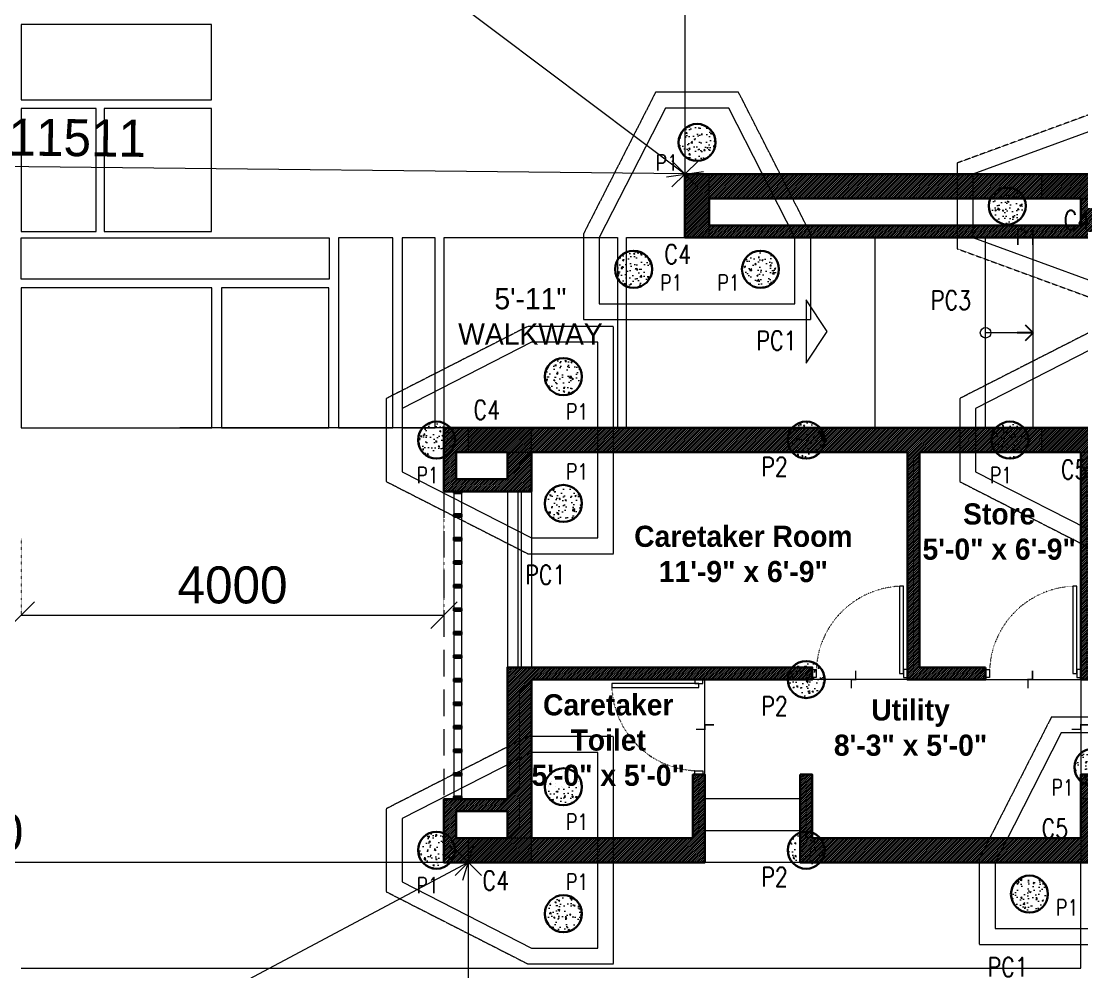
# Model space of a CAD drawing. Header units: metres. Extents: x 5205117 to 5948571, y 646915 to 1143748.
# Drawn here: x 5295077 to 5305112, y 1011326 to 1020317 of the extents above; entities that cross this region are included whole.
import ezdxf

# ---------------------------------------------------------------- set-up
doc = ezdxf.new("R2010")
doc.units = ezdxf.units.M
doc.header["$MEASUREMENT"] = 0
doc.header["$PDMODE"] = 35
doc.header["$PDSIZE"] = 10
for name, pattern in [('DASHED', [0.75, 0.5, -0.25]), ('DOT', [0.25, 0, -0.25]), ('DOT2', [0.125, 0, -0.125]), ('HIDDEN', [0.375, 0.25, -0.125])]:
    doc.linetypes.add(name, pattern=pattern)
doc.layers.get('0').update_dxf_attribs({"color": 1, "linetype": 'DASHED', "lineweight": 30})
for name, color, linetype, lineweight in [('A -Text-1', 245, 'Continuous', 0), ('A-Door', 3, 'Continuous', 15), ('A-Dotted', 43, 'DASHED', 5), ('A-Elevation 1', 4, 'Continuous', 13), ('A-Elevation 2', 163, 'Continuous', 9), ('A-Floor drop', 7, 'Continuous', 5), ('A-Leaders', 175, 'Continuous', 5), ('A-R.C.C.', 190, 'Continuous', 30), ('A-Window', 3, 'Continuous', 15), ('landscape lines', 7, 'Continuous', 0), ('road ht', 8, 'Continuous', 5), ('S-C-0-UP TO F.F', 6, 'Continuous', 20), ('S-FOUND-EXCAVATION', 253, 'HIDDEN', 0), ('S-FOUND-FOOTING', 7, 'Continuous', 15), ('S-PILE', 96, 'Continuous', 30), ('S-TEXT COL.', 1, 'Continuous', 0), ('S-TEXT PILE', 7, 'Continuous', 0), ('WALL', 7, 'Continuous', 30), ('WALL HATCH', 252, 'Continuous', 0)]:
    doc.layers.add(name, color=color, linetype=linetype, lineweight=lineweight)
doc.layers.add('A-GF', color=8, linetype='Continuous', lineweight=0, transparency=0.5)
doc.styles.add('CENTURY GOTHIC', font='GOTHIC.TTF')
doc.styles.add('SETU 1', font='romans.shx', dxfattribs={"width": 0.8})
doc.styles.get("Standard").update_dxf_attribs({"font": 'GOTHIC.TTF'})
doc.dimstyles.get("Standard").update_dxf_attribs({"dimtxt": 2, "dimasz": 1, "dimexe": 0, "dimexo": 0, "dimgap": 0.1, "dimtad": 1, "dimdsep": 46, "dimtxsty": 'Standard', "dimblk": 'OBLIQUE', "dimcen": 0.1, "dimclrd": 256, "dimclre": 256, "dimclrt": 256, "dimadec": 0, "dimazin": 0, "dimtfac": 1, "dimtofl": 0, "dimtmove": 1, "dimatfit": 2, "dimldrblk": 'OPEN90', "dimfxl": 1, "dimtolj": 1, "dimtzin": 0, "dimlwd": -1, "dimlwe": -1, "dimarcsym": 0})

# ---------------------------------------------------------------- blocks, each defined once
blk = doc.blocks.new('_Oblique')
at = {"color": 0, "linetype": 'ByBlock', "lineweight": -2}
blk.add_line((-0.5, -0.5), (0.5, 0.5), dxfattribs=at)
blk = doc.blocks.new('_Open90')
at = {"color": 0, "linetype": 'ByBlock', "lineweight": -2}
for p, q in [((-0.5, 0.5), (0, 0)), ((0, 0), (-1, 0)), ((0, 0), (-0.5, -0.5))]:
    blk.add_line(p, q, dxfattribs=at)
blk = doc.blocks.new('d 1200')
at = {"layer": 'A-GF', "ltscale": 10}
for points in [[(-50, -5.820766091346741e-11), (-50, 1099.999999999942), (-100, 1099.999999999942), (-100, -5.820766091346741e-11)], [(-1200, -50), (-1200, 49.99999999994179), (-1150, 49.99999999994179), (-1150, -50)], [(0, -50), (0, 49.99999999994179), (-50, 49.99999999994179), (-50, -50)]]:
    blk.add_lwpolyline(points, close=True, dxfattribs=at)
at = {"layer": 'A-GF', "linetype": 'DOT', "ltscale": 2}
blk.add_arc((-50, -5.820766091346741e-11), 1100, 90, 180, dxfattribs=at)
blk = doc.blocks.new('A$C583B0B11')
at = {"layer": 'A-Elevation 1', "ltscale": 5}
for p, q in [((-135, 0), (135, 0)), ((-135, -100), (135, -100))]:
    blk.add_line(p, q, dxfattribs=at)
at = {"layer": 'A-R.C.C.', "ltscale": 5, "flags": 128}
for points in [[(-135, 0), (-150, 0), (-150, -100), (-135, -100)], [(135, -100), (150, -100), (150, 0), (135, 0)]]:
    blk.add_lwpolyline(points, close=True, dxfattribs=at)
blk = doc.blocks.new('A$C41A408E0')
at = {"layer": 'A-R.C.C.', "ltscale": 5, "xscale": -1, "rotation": 90}
for p in [(12.50000000093132, -177.0000000001164), (12.50000000093132, -480.0000000001164), (12.50000000093132, -783.0000000001164), (12.50000000093132, -1086.000000000116), (12.50000000093132, -1389.000000000116), (12.50000000093132, -1692.000000000116), (12.50000000093132, -1995.000000000116), (12.50000000093132, -2298.000000000116), (12.50000000093132, -2601.000000000116), (12.50000000093132, -2904.000000000116), (12.50000000093132, -3207.000000000116), (12.50000000093132, -3510.000000000116), (12.50000000093132, -3813.000000000116)]:
    blk.add_blockref('A$C583B0B11', p, dxfattribs=at)
blk = doc.blocks.new('drop')
at = {"layer": 'A-Floor drop', "ltscale": 3, "const_width": 0.01875}
blk.add_lwpolyline([(-0.1124999999983629, 0.02812499999959073), (0, 0.02812499999959073), (0, -0.02812499999959073), (0.1125000000010914, -0.02812499999959073)], dxfattribs=at)
blk = doc.blocks.new('*D94')
at = {"layer": 'Defpoints', "color": 0, "ltscale": 5, "transparency": 16777216}
for p in [(5299076.837203078, 1015870.033088686), (5295076.855469342, 1015422.944168129), (5299076.837203078, 1014698.561998946)]:
    blk.add_point(p, dxfattribs=at)
at = {"layer": 'road ht', "linetype": 'DOT2', "ltscale": 5, "transparency": 16777216}
for p, q in [((5299076.837203078, 1015870.033088686), (5299076.837203078, 1014698.561998946)), ((5295076.855469342, 1015422.944168129), (5295076.855469342, 1014698.561998946))]:
    blk.add_line(p, q, dxfattribs=at)
at = {"layer": 'road ht', "color": 1, "ltscale": 5, "transparency": 16777216}
blk.add_line((5295076.855469342, 1014698.561998946), (5299076.837203078, 1014698.561998946), dxfattribs=at)
at = {"layer": 'road ht', "color": 1, "ltscale": 5, "transparency": 16777216, "xscale": 250, "yscale": 250, "zscale": 250, "rotation": 180}
blk.add_blockref('_Oblique', (5295076.855469342, 1014698.561998946), dxfattribs=at)
at = {"layer": 'road ht', "color": 1, "ltscale": 5, "transparency": 16777216, "xscale": 250, "yscale": 250, "zscale": 250}
blk.add_blockref('_Oblique', (5299076.837203078, 1014698.561998946), dxfattribs=at)
at = {"layer": 'road ht', "color": 1, "ltscale": 5, "transparency": 16777216, "insert": (5297076.84633621, 1014982.365533956), "char_height": 350, "attachment_point": 5}
blk.add_mtext('\\A1;4000', dxfattribs=at)
blk = doc.blocks.new('*D65')
at = {"layer": 'Defpoints', "color": 0, "ltscale": 5, "transparency": 16777216}
for p in [(5289846.874224629, 1027525.266908885), (5289846.874224629, 1027525.266908885), (5301356.837203078, 1018870.266908886)]:
    blk.add_point(p, dxfattribs=at)
at = {"layer": 'road ht', "color": 1, "ltscale": 5, "transparency": 16777216}
blk.add_line((5301356.837203078, 1018870.266908886), (5289846.874224629, 1027525.266908885), dxfattribs=at)
at = {"layer": 'road ht', "linetype": 'DOT2', "ltscale": 5, "transparency": 16777216}
blk.add_line((5301356.837203078, 1018870.266908886), (5301356.837203078, 1018870.266908886), dxfattribs=at)
at = {"layer": 'road ht', "color": 1, "ltscale": 5, "transparency": 16777216, "xscale": 250, "yscale": 250, "zscale": 250}
for p, rotation in [((5289846.874224629, 1027525.266908885), 143.0583991166751), ((5301356.837203078, 1018870.266908886), 323.058399116675)]:
    blk.add_blockref('_Oblique', p, dxfattribs=dict(at, rotation=rotation))
at = {"layer": 'road ht', "color": 1, "ltscale": 5, "transparency": 16777216, "insert": (5295772.42183591, 1023424.596458307), "char_height": 350, "attachment_point": 5, "rotation": 323.0583991166751}
blk.add_mtext('\\A1;14401', dxfattribs=at)
blk = doc.blocks.new('*D66')
at = {"layer": 'Defpoints', "color": 0, "ltscale": 5, "transparency": 16777216}
for p in [(5289850.017242163, 1018993.481533632), (5289846.855469342, 1018690.300714018), (5301356.837203078, 1018570.266908886)]:
    blk.add_point(p, dxfattribs=at)
at = {"layer": 'road ht', "linetype": 'DOT2', "ltscale": 5, "transparency": 16777216}
for p, q in [((5289846.855469342, 1018690.300714018), (5289850.017242163, 1018993.481533632)), ((5301356.837203078, 1018570.266908886), (5301359.998975899, 1018873.4477285))]:
    blk.add_line(p, q, dxfattribs=at)
at = {"layer": 'road ht', "color": 1, "ltscale": 5, "transparency": 16777216}
blk.add_line((5301359.998975899, 1018873.4477285), (5289850.017242163, 1018993.481533632), dxfattribs=at)
at = {"layer": 'road ht', "color": 1, "ltscale": 5, "transparency": 16777216, "xscale": 250, "yscale": 250, "zscale": 250}
for p, rotation in [((5289850.017242163, 1018993.481533632), 179.4025028635976), ((5301359.998975899, 1018873.4477285), 359.4025028635976)]:
    blk.add_blockref('_Oblique', p, dxfattribs=dict(at, rotation=rotation))
at = {"layer": 'road ht', "color": 1, "ltscale": 5, "transparency": 16777216, "insert": (5295607.921739522, 1019212.851206338), "char_height": 350, "attachment_point": 5, "rotation": 359.40250286359765}
blk.add_mtext('\\A1;11511', dxfattribs=at)
blk = doc.blocks.new('*D67')
at = {"layer": 'Defpoints', "color": 0, "ltscale": 5, "transparency": 16777216}
for p in [(5301358.4180895, 1027525.266908886), (5301501.917361565, 1027525.266908886), (5301501.917361565, 1018870.266908887)]:
    blk.add_point(p, dxfattribs=at)
at = {"layer": 'road ht', "linetype": 'DOT2', "ltscale": 5, "transparency": 16777216}
for p, q in [((5301501.917361565, 1027525.266908886), (5301358.4180895, 1027525.266908886)), ((5301501.917361565, 1018870.266908887), (5301358.4180895, 1018870.266908887))]:
    blk.add_line(p, q, dxfattribs=at)
at = {"layer": 'road ht', "color": 1, "ltscale": 5, "transparency": 16777216}
blk.add_line((5301358.4180895, 1018870.266908887), (5301358.4180895, 1027525.266908886), dxfattribs=at)
at = {"layer": 'road ht', "color": 1, "ltscale": 5, "transparency": 16777216, "xscale": 250, "yscale": 250, "zscale": 250}
for p, rotation in [((5301358.4180895, 1027525.266908886), 90), ((5301358.4180895, 1018870.266908887), 270)]:
    blk.add_blockref('_Oblique', p, dxfattribs=dict(at, rotation=rotation))
at = {"layer": 'road ht', "color": 1, "ltscale": 5, "transparency": 16777216, "insert": (5301074.614554489, 1023197.766908884), "char_height": 350, "attachment_point": 5, "rotation": 90}
blk.add_mtext('\\A1;8655', dxfattribs=at)
blk = doc.blocks.new('*D68')
at = {"layer": 'Defpoints', "color": 0, "ltscale": 5, "transparency": 16777216}
for p in [(5299306.83720308, 1012360.266908886), (5299306.83720308, 1007325.266908868), (5299306.837203089, 1007325.266908868)]:
    blk.add_point(p, dxfattribs=at)
at = {"layer": 'road ht', "linetype": 'DOT2', "ltscale": 5, "transparency": 16777216}
for p, q in [((5299306.83720308, 1012360.266908886), (5299306.837203089, 1012360.266908886)), ((5299306.83720308, 1007325.266908868), (5299306.837203089, 1007325.266908868))]:
    blk.add_line(p, q, dxfattribs=at)
at = {"layer": 'road ht', "color": 1, "ltscale": 5, "transparency": 16777216}
blk.add_line((5299306.837203089, 1012360.266908886), (5299306.837203089, 1007325.266908868), dxfattribs=at)
at = {"layer": 'road ht', "color": 1, "ltscale": 5, "transparency": 16777216, "xscale": 250, "yscale": 250, "zscale": 250}
for p, rotation in [((5299306.837203089, 1012360.266908886), 90), ((5299306.837203089, 1007325.266908868), 270)]:
    blk.add_blockref('_Oblique', p, dxfattribs=dict(at, rotation=rotation))
at = {"layer": 'road ht', "color": 1, "ltscale": 5, "transparency": 16777216, "insert": (5299023.033668078, 1009842.766908876), "char_height": 350, "attachment_point": 5, "rotation": 90}
blk.add_mtext('\\A1;5035', dxfattribs=at)
blk = doc.blocks.new('*D69')
at = {"layer": 'Defpoints', "color": 0, "ltscale": 5, "transparency": 16777216}
for p in [(5299306.837203078, 1012360.266908885), (5289846.855933366, 1007325.266908868), (5289846.855933366, 1007325.266908868)]:
    blk.add_point(p, dxfattribs=at)
at = {"layer": 'road ht', "color": 1, "ltscale": 5, "transparency": 16777216}
blk.add_line((5299306.837203078, 1012360.266908886), (5289846.855933366, 1007325.266908868), dxfattribs=at)
at = {"layer": 'road ht', "linetype": 'DOT2', "ltscale": 5, "transparency": 16777216}
blk.add_line((5299306.837203078, 1012360.266908885), (5299306.837203078, 1012360.266908886), dxfattribs=at)
at = {"layer": 'road ht', "color": 1, "ltscale": 5, "transparency": 16777216, "xscale": 250, "yscale": 250, "zscale": 250}
for p, rotation in [((5299306.837203078, 1012360.266908886), 28.02378635388294), ((5289846.855933366, 1007325.266908868), 208.0237863538829)]:
    blk.add_blockref('_Oblique', p, dxfattribs=dict(at, rotation=rotation))
at = {"layer": 'road ht', "color": 1, "ltscale": 5, "transparency": 16777216, "insert": (5294443.504860751, 1010093.295221714), "char_height": 350, "attachment_point": 5, "rotation": 28.02378635388291}
blk.add_mtext('\\A1;10716', dxfattribs=at)
blk = doc.blocks.new('*D70')
at = {"layer": 'Defpoints', "color": 0, "ltscale": 5, "transparency": 16777216}
for p in [(5289846.85481387, 1012475.264852495), (5299306.837203076, 1012475.266908886), (5289846.85483891, 1012360.077522412)]:
    blk.add_point(p, dxfattribs=at)
at = {"layer": 'road ht', "linetype": 'DOT2', "ltscale": 5, "transparency": 16777216}
for p, q in [((5289846.85481387, 1012475.264852495), (5289846.85483891, 1012360.077522412)), ((5299306.837203076, 1012475.266908886), (5299306.837228116, 1012360.079578803))]:
    blk.add_line(p, q, dxfattribs=at)
at = {"layer": 'road ht', "color": 1, "ltscale": 5, "transparency": 16777216}
blk.add_line((5299306.837228116, 1012360.079578803), (5289846.85483891, 1012360.077522412), dxfattribs=at)
at = {"layer": 'road ht', "color": 1, "ltscale": 5, "transparency": 16777216, "xscale": 250, "yscale": 250, "zscale": 250}
for p, rotation in [((5289846.85483891, 1012360.077522412), 180.0000124548361), ((5299306.837228116, 1012360.079578803), 1.245483612244413e-05)]:
    blk.add_blockref('_Oblique', p, dxfattribs=dict(at, rotation=rotation))
at = {"layer": 'road ht', "color": 1, "ltscale": 5, "transparency": 16777216, "insert": (5294576.84597182, 1012643.882085618), "char_height": 350, "attachment_point": 5, "rotation": 1.245483616022604e-05}
blk.add_mtext('\\A1;9460', dxfattribs=at)
blk = doc.blocks.new('*D91')
at = {"layer": 'Defpoints', "color": 0, "ltscale": 5, "transparency": 16777216}
for p in [(5299306.837203082, 1011863.863033714), (5321816.337203085, 1011863.863033714), (5321816.337203085, 1011096.608359609)]:
    blk.add_point(p, dxfattribs=at)
at = {"layer": 'road ht', "linetype": 'DOT2', "ltscale": 5, "transparency": 16777216}
for p, q in [((5299306.837203082, 1011863.863033714), (5299306.837203082, 1011096.608359609)), ((5321816.337203085, 1011863.863033714), (5321816.337203085, 1011096.608359609))]:
    blk.add_line(p, q, dxfattribs=at)
at = {"layer": 'road ht', "color": 1, "ltscale": 5, "transparency": 16777216}
blk.add_line((5299306.837203082, 1011096.608359609), (5321816.337203085, 1011096.608359609), dxfattribs=at)
at = {"layer": 'road ht', "color": 1, "ltscale": 5, "transparency": 16777216, "xscale": 250, "yscale": 250, "zscale": 250, "rotation": 180}
blk.add_blockref('_Oblique', (5299306.837203082, 1011096.608359609), dxfattribs=at)
at = {"layer": 'road ht', "color": 1, "ltscale": 5, "transparency": 16777216, "xscale": 250, "yscale": 250, "zscale": 250}
blk.add_blockref('_Oblique', (5321816.337203085, 1011096.608359609), dxfattribs=at)
at = {"layer": 'road ht', "color": 1, "ltscale": 5, "transparency": 16777216, "insert": (5310561.587203084, 1011380.411894619), "char_height": 350, "attachment_point": 5}
blk.add_mtext('\\A1;22510', dxfattribs=at)
blk = doc.blocks.new('P2')
at = {"layer": 'S-PILE', "lineweight": 0}
h = blk.add_hatch(dxfattribs=at)
h.set_pattern_fill('AR-CONC', color=256, scale=20)
h.set_pattern_definition([(49.99999999999999, (0, 0), (143.4520365201507, -12.55042699651902), [15, -165]), (355, (0, 0), (-27.7502667226, 150.4384267400024), [12, -132]), (100.45144446, (11.9543362, -1.0458688), (115.7017693454224, 137.8879981937259), [12.7480384, -140.2284224]), (46.18420000000001, (0, 40), (213.4482661343145, -33.10385615861531), [22.5, -247.5]), (96.63563549, (17.787349, 37.2413386), (186.9323891348457, 194.8237201549101), [19.1220684, -210.342752]), (351.1841639899999, (0, 40), (186.9323890109546, 194.823720053998), [18, -198.0000002]), (21, (20, 30), (119.3814104236923, -80.52377813306776), [15, -165]), (326.0000000000001, (20, 30), (48.66306638431634, 145.0300090093706), [12, -132]), (71.45144474, (29.9484508, 23.2896852), (168.0444753459942, 64.50623056127077), [12.748038, -140.2284224]), (37.50000000000001, (0, 0), (2.431971063458134, 66.5787707662623), [0, -130.4, 0, -134, 0, -132.5]), (7.499999999999999, (0, 0), (52.61390748842972, 78.88234237647205), [0, -76.39999999999999, 0, -127.4, 0, -50.5]), (327.5, (-44.6, 0), (106.7644872344818, -4.510974346875951), [0, -50, 0, -156, 0, -207]), (317.5, (-64.6, 0), (116.6372338684772, 20.02099646646354), [0, -65, 0, -103.6, 0, -147])])
edge = h.paths.add_edge_path()
edge.add_arc((0, 0), 175, 0, 360)
at = {"layer": 'S-PILE'}
blk.add_circle((0, 0), 175, dxfattribs=at)
blk = doc.blocks.new('fghfgfccf')
at = {"layer": 'S-C-0-UP TO F.F'}
h = blk.add_hatch(color=5, dxfattribs=at)
h.dxf.hatch_style = 1
h.paths.add_polyline_path([(5234114.205102915, 1010378.544931922), (5234344.205102915, 1010378.544931922), (5234344.205102915, 1009778.544928107), (5234114.205102915, 1009778.544928107)])
h = blk.add_hatch(color=5, dxfattribs=at)
h.dxf.hatch_style = 1
h.paths.add_polyline_path([(5238089.20511396, 1010378.544936218), (5238089.20511396, 1010148.544936218), (5237489.20511396, 1010148.544936218), (5237489.20511396, 1010378.544936218)])
h = blk.add_hatch(color=5, dxfattribs=at)
h.dxf.hatch_style = 1
h.paths.add_polyline_path([(5232664.205102915, 1007978.544935737), (5232664.205102915, 1007748.544935737), (5232064.205102915, 1007748.544935737), (5232064.205102915, 1007978.544935737)])
h = blk.add_hatch(color=5, dxfattribs=at)
h.dxf.hatch_style = 1
h.paths.add_polyline_path([(5238089.20511396, 1007978.507803955), (5238089.20511396, 1007748.507803955), (5237489.205098702, 1007748.507803955), (5237489.205098702, 1007978.507803955)])
h = blk.add_hatch(color=5, dxfattribs=at)
h.dxf.hatch_style = 1
h.paths.add_polyline_path([(5237859.205118174, 1004468.544935737), (5238089.205118174, 1004468.544935737), (5238089.205118174, 1003868.544931922), (5237859.205118174, 1003868.544931922)])
h = blk.add_hatch(color=5, dxfattribs=at)
h.dxf.hatch_style = 1
h.paths.add_polyline_path([(5232664.205118174, 1004098.544935737), (5232664.205118174, 1003868.544935737), (5232064.205102915, 1003868.544935737), (5232064.205102915, 1004098.544935737)])
at = {"layer": 'S-C-0-UP TO F.F', "color": 5}
for points in [[(5234344.205102915, 1010378.544931922), (5234114.205102915, 1010378.544931922), (5234114.205102915, 1009778.544928107), (5234344.205102915, 1009778.544928107)], [(5238089.20511396, 1010148.544936218), (5238089.20511396, 1010378.544936218), (5237489.20511396, 1010378.544936218), (5237489.20511396, 1010148.544936218)], [(5232664.205102915, 1007748.544935737), (5232664.205102915, 1007978.544935737), (5232064.205102915, 1007978.544935737), (5232064.205102915, 1007748.544935737)], [(5238089.20511396, 1007748.507803955), (5238089.20511396, 1007978.507803955), (5237489.205098702, 1007978.507803955), (5237489.205098702, 1007748.507803955)], [(5238089.205118174, 1004468.544935737), (5237859.205118174, 1004468.544935737), (5237859.205118174, 1003868.544931922), (5238089.205118174, 1003868.544931922)], [(5232664.205118174, 1003868.544935737), (5232664.205118174, 1004098.544935737), (5232064.205102915, 1004098.544935737), (5232064.205102915, 1003868.544935737)]]:
    blk.add_lwpolyline(points, close=True, dxfattribs=at)
at = {"layer": 'S-FOUND-EXCAVATION'}
for points in [[(5242714.205098702, 1009673.733286605), (5242714.205098702, 1010483.356582099), (5240815.806135945, 1011178.54494018), (5238587.604072504, 1011178.54494018), (5236689.205109747, 1010483.356582099), (5236689.205109747, 1009673.733286605), (5238587.604072651, 1008978.544932551), (5240815.806135798, 1008978.544932551)], [(5235304.205078574, 1009003.544879184), (5235304.205078574, 1009813.955124677), (5234621.910189433, 1011153.544879184), (5233836.499996145, 1011153.544879184), (5233154.205078574, 1009813.955126081), (5233154.205078574, 1009003.544879184)], [(5233439.205177514, 1008938.544923069), (5232628.794932021, 1008938.544923069), (5231289.205177514, 1008256.250033928), (5231289.205177514, 1007470.83984064), (5232628.794930618, 1006788.544923069), (5233439.205177514, 1006788.544923069)], [(5238864.20518093, 1008938.507791287), (5238053.794935437, 1008938.507791287), (5236714.20518093, 1008256.212902146), (5236714.20518093, 1007470.802708858), (5238053.794934033, 1006788.507791287), (5238864.20518093, 1006788.507791287)], [(5239049.205093833, 1003093.544882999), (5239049.205093833, 1003903.955128492), (5238366.910204692, 1005243.544882999), (5237581.500011404, 1005243.544882999), (5236899.205093833, 1003903.955129895), (5236899.205093833, 1003093.544882999)], [(5233439.205185143, 1005058.544923069), (5232628.79493965, 1005058.544923069), (5231289.205185143, 1004376.250033928), (5231289.205185143, 1003590.83984064), (5232628.794938248, 1002908.544923069), (5233439.205185143, 1002908.544923069)]]:
    blk.add_lwpolyline(points, close=True, dxfattribs=at)
at = {"layer": 'S-FOUND-FOOTING', "color": 1}
for points in [[(5235154.205078574, 1009153.544879184), (5235154.205078574, 1009778.544927479), (5234529.20509187, 1011003.544879184), (5233929.20509187, 1011003.544879184), (5233304.205078574, 1009778.544927479), (5233304.205078574, 1009153.544879184), (5235154.205078574, 1009153.544879184)], [(5233289.205177514, 1008788.544923069), (5232664.205129219, 1008788.544923069), (5231439.205177514, 1008163.544936365), (5231439.205177514, 1007563.544936365), (5232664.205129219, 1006938.544923069), (5233289.205177514, 1006938.544923069), (5233289.205177514, 1008788.544923069)], [(5238714.20518093, 1008788.507791287), (5238089.205132635, 1008788.507791287), (5236864.20518093, 1008163.507804583), (5236864.20518093, 1007563.507804583), (5238089.205132635, 1006938.507791287), (5238714.20518093, 1006938.507791287), (5238714.20518093, 1008788.507791287)], [(5238899.205093833, 1003243.544882999), (5238899.205093833, 1003868.544931294), (5238274.205107129, 1005093.544882999), (5237674.205107129, 1005093.544882999), (5237049.205093833, 1003868.544931294), (5237049.205093833, 1003243.544882999), (5238899.205093833, 1003243.544882999)], [(5233289.205185143, 1004908.544923069), (5232664.205136849, 1004908.544923069), (5231439.205185143, 1004283.544936365), (5231439.205185143, 1003683.544936365), (5232664.205136849, 1003058.544923069), (5233289.205185143, 1003058.544923069), (5233289.205185143, 1004908.544923069)]]:
    blk.add_lwpolyline(points, dxfattribs=at)
at = {"layer": 'S-FOUND-FOOTING', "color": 3}
blk.add_lwpolyline([(5242564.205098702, 1009778.544932551), (5242564.205098702, 1010378.544936365), (5240789.205102383, 1011028.54494018), (5238614.205106065, 1011028.54494018), (5236839.205109747, 1010378.544936365), (5236839.205109747, 1009778.544932551), (5238614.205106065, 1009128.544932551), (5240789.205102383, 1009128.544932551), (5242564.205098702, 1009778.544932551)], dxfattribs=at)
at = {"layer": 'S-PILE'}
for p in [(5234229.20509187, 1010678.544927479), (5233629.205086723, 1009478.681305756), (5234829.205086723, 1009478.681305755), (5237974.205107129, 1004768.544931294), (5237374.205101982, 1003568.68130957)]:
    blk.add_blockref('P2', p, dxfattribs=at)
at = {"layer": 'S-PILE', "xscale": -1}
blk.add_blockref('P2', (5237164.205109747, 1010078.544934458), dxfattribs=at)
at = {"layer": 'S-PILE', "rotation": 90.00000000000001}
for p in [(5232964.068750943, 1008463.544931218), (5231764.205129219, 1007863.544936365), (5235261.705118174, 1007863.544937568), (5237189.205132635, 1007863.507804583), (5232964.068750942, 1007263.544931218), (5235261.705118174, 1005598.544937568), (5232964.068758572, 1004583.544931218), (5231764.205136849, 1003983.544936365), (5235261.705118174, 1003983.544937568), (5232964.068758572, 1003383.544931218)]:
    blk.add_blockref('P2', p, dxfattribs=at)
at = {"layer": 'S-TEXT COL.', "color": 1, "true_color": 0xe61414, "style": 'SETU 1', "width": 0.8}
for s, p in [('C4', (5237697.054361854, 1009853.707979502)), ('C4', (5233919.672018968, 1009531.388055377)), ('C4', (5232113.037335947, 1008059.208758395)), ('C5', (5237670.735544964, 1007494.384430272)), ('C5', (5237487.822211687, 1004098.544937421)), ('C4', (5232198.018301928, 1003606.50467632))]:
    blk.add_text(s, height=180, dxfattribs=at).set_placement(p)
at = {"layer": 'S-TEXT COL.', "color": 7, "style": 'SETU 1', "width": 0.8}
for s, p in [('PC3', (5236439.839027834, 1009096.25492276)), ('PC1', (5234789.183082948, 1008714.413771313)), ('PC1', (5232602.707815929, 1006499.413815198)), ('PC1', (5236976.794236938, 1002788.39940246))]:
    blk.add_text(s, height=180, dxfattribs=at).set_placement(p)
at = {"layer": 'S-TEXT PILE', "style": 'SETU 1', "width": 0.8}
for s, height, p in [('P1', 150, (5233837.823582088, 1010412.610311377)), ('P1', 150, (5237242.869035841, 1009709.367891899)), ('P1', 150, (5233880.421389857, 1009276.708407353)), ('P1', 150, (5234422.404141237, 1009276.708407353)), ('P1', 150, (5232989.034573427, 1008057.049881327)), ('P2', 180, (5234834.817814688, 1007522.02715092)), ('P1', 150, (5231574.940731306, 1007457.049886474)), ('P1', 150, (5232989.034573427, 1007490.039964812)), ('P1', 150, (5236999.940734722, 1007457.012754692)), ('P2', 180, (5234834.817814688, 1005257.02715092)), ('P1', 150, (5237582.823597346, 1004502.610315192)), ('P1', 150, (5232989.034581057, 1004177.049881327)), ('P1', 150, (5232989.034581057, 1003610.039964812)), ('P2', 180, (5234834.817814688, 1003642.02715092)), ('P1', 150, (5231574.940738935, 1003577.049886474)), ('P1', 150, (5237625.421405116, 1003366.708411168))]:
    blk.add_text(s, height=height, dxfattribs=at).set_placement(p)

msp = doc.modelspace()

# ---------------------------------------------------------------- hatches: boundary and pattern name
at = {"layer": 'WALL HATCH', "ltscale": 10}
h = msp.add_hatch(dxfattribs=at)
h.set_pattern_fill('ANSI31', color=256, scale=100, angle=180)
h.set_pattern_definition([(225, (2847344.693941204, -165161.4239915589), (8.83883476483184, -8.838834764831851), [])])
h.paths.add_polyline_path([(5321701.837203078, 1016470.266908886), (5321701.837203078, 1016705.266908946), (5322186.837203078, 1016705.266908946), (5322186.837203078, 1016470.266908886)], flags=16)
h.paths.add_polyline_path([(5321701.837203078, 1020300.266908886), (5321701.837203078, 1020065.266908886), (5322186.837203078, 1020065.266908886), (5322186.837203078, 1020300.266908886)], flags=16)
h.paths.add_polyline_path([(5321586.837203078, 1016240.266908886), (5321586.837203078, 1016820.266908886), (5322186.837203078, 1016820.266908886), (5322186.837203078, 1018270.266908886), (5319001.837203078, 1018270.266908886), (5319001.837203078, 1016470.266908886), (5320686.837203078, 1016470.266908886), (5320686.837203078, 1016240.266908886), (5318886.837203078, 1016240.266908886), (5318886.837203078, 1020530.266908886), (5320686.837203078, 1020530.266908886), (5320686.837203078, 1020300.266908886), (5319001.837203078, 1020300.266908886), (5319001.837203078, 1018500.266908886), (5322186.837203078, 1018500.266908886), (5322186.837203078, 1019950.266908946), (5321586.837203078, 1019950.266908946), (5321586.837203078, 1020530.266908886), (5322416.837203078, 1020530.266908886), (5322416.837203078, 1016240.266908886)])
h.paths.add_polyline_path([(5307101.837203078, 1021670.266908886), (5308026.837203078, 1021670.266908886), (5308026.837203078, 1021440.266908886), (5307101.837203078, 1021440.266908886), (5307101.837203078, 1019615.266908886), (5308026.837203078, 1019615.266908886), (5308026.837203078, 1019500.266908886), (5307101.837203078, 1019500.266908886), (5307101.837203078, 1018500.266908886), (5307726.837203078, 1018500.266908886), (5307726.837203078, 1018270.266908886), (5306871.837203078, 1018270.266908886), (5306871.837203078, 1022885.266908946), (5307101.837203078, 1022885.266908946)], flags=17)
h.paths.add_polyline_path([(5299676.837203078, 1015985.033088686), (5299676.837203078, 1016240.266908886), (5299191.837203078, 1016240.266908886), (5299191.837203078, 1015985.033088686)], flags=16)
h.paths.add_polyline_path([(5307101.837203078, 1023810.266908886), (5307101.837203078, 1024180.266908886), (5308926.837203078, 1024180.266908886), (5308926.837203078, 1018270.266908886), (5309156.837203078, 1018270.266908886), (5309156.837203078, 1024410.266908886), (5306871.837203078, 1024410.266908886), (5306871.837203078, 1023810.266908886)])
h.paths.add_polyline_path([(5304201.837203078, 1014205.266908946), (5303576.837203078, 1014205.266908946), (5303576.837203078, 1016240.266908886), (5305101.837203078, 1016240.266908886), (5305101.837203078, 1014090.266908886), (5305216.837203555, 1014090.266908886), (5305216.837203555, 1016240.266908886), (5309156.837203078, 1016240.266908886), (5309156.837203078, 1016470.266908886), (5299076.837203078, 1016470.266908886), (5299076.837203078, 1015870.033088686), (5299906.837203078, 1015870.033088686), (5299906.837203078, 1016240.266908886), (5303461.837203078, 1016240.266908886), (5303461.837203078, 1014090.266908886), (5304201.837203078, 1014090.266908886)])
h.paths.add_polyline_path([(5299676.837203078, 1014205.017657222), (5299676.837203078, 1012959.980065109), (5299076.837203078, 1012959.881998898), (5299076.837203078, 1012360.266908886), (5301546.837203078, 1012360.266908886), (5301546.837203078, 1013190.266908886), (5301431.837203078, 1013190.266908886), (5301431.837203078, 1012590.266908886), (5299906.837203078, 1012590.017657222), (5299906.837203078, 1014090.017657222), (5302561.837203078, 1014090.266908886), (5302561.837203078, 1014205.266908946), (5299676.837203078, 1014205.07334465)])
h.paths.add_polyline_path([(5299676.837203078, 1012590.266908886), (5299191.837203078, 1012590.266908886), (5299191.837203078, 1012844.881998839), (5299676.837203078, 1012844.881998839)], flags=16)
h.paths.add_polyline_path([(5305331.837203078, 1018870.266908886), (5301356.837203078, 1018870.266908886), (5301356.837203078, 1018270.266908886), (5305331.837203078, 1018270.266908886)])
h.paths.add_polyline_path([(5305101.837197833, 1018640.266908946), (5301586.837203078, 1018640.266908946), (5301586.837203078, 1018385.266908946), (5305101.837203078, 1018385.266908946)], flags=16)
h.paths.add_polyline_path([(5302446.837203078, 1013190.266908886), (5302446.837203078, 1012360.266908886), (5306031.837203078, 1012360.266908886), (5306031.837203078, 1013190.266908886), (5305101.837203078, 1013190.266908886), (5305101.837203078, 1012590.266908886), (5302561.837203078, 1012590.266908886), (5302561.837203078, 1013190.266908886)])
h.paths.add_polyline_path([(5305331.837203078, 1012475.266908886), (5305916.837203078, 1012475.266908886), (5305916.837203078, 1012960.266908886), (5305331.837203078, 1012960.266908886)], flags=16)
h.paths.add_polyline_path([(5309156.837203078, 1013190.266908886), (5308556.837203078, 1013190.266908886), (5308556.837203078, 1012360.266908886), (5309156.837203078, 1012360.266908886)])
h.paths.add_polyline_path([(5308671.837203078, 1012475.266908886), (5308926.837203078, 1012475.266908886), (5308926.837203078, 1012960.266908886), (5308671.837203078, 1012960.266908886)], flags=16)
h.paths.add_polyline_path([(5321816.837203078, 1023925.266908886), (5321816.837203078, 1024180.266908886), (5322901.837203078, 1024180.266908886), (5322901.837203078, 1023925.266908886)], flags=16)
h.paths.add_polyline_path([(5317986.837203555, 1018270.266908886), (5317081.837203078, 1018270.266908886), (5317081.837203078, 1024410.266908886), (5323016.837203078, 1024410.266908886), (5323016.837203078, 1023810.266908886), (5321586.837203078, 1023810.266908886), (5321586.837203078, 1024180.266908886), (5317311.837203078, 1024180.266908886), (5317311.837203078, 1020530.266908886), (5317986.837203555, 1020530.266908886), (5317986.837203555, 1020300.266908886), (5317311.837203078, 1020300.266908886), (5317311.837203078, 1018500.266908886), (5317986.837203555, 1018500.266908886)])
h.paths.add_polyline_path([(5321816.837203078, 1012845.266908886), (5321816.837203078, 1012590.266908886), (5322901.837203078, 1012590.266908886), (5322901.837203078, 1012845.266908886)], flags=16)
h.paths.add_polyline_path([(5317986.837203555, 1016470.266908886), (5317081.837203078, 1016470.266908886), (5317081.837203078, 1012360.266908886), (5323016.837203078, 1012360.266908886), (5323016.837203078, 1012960.266908886), (5321586.837203078, 1012960.266908886), (5321586.837203078, 1012590.266908886), (5317311.837203078, 1012590.266908886), (5317311.837203078, 1016240.266908886), (5317986.837203555, 1016240.266908886)])

# ---------------------------------------------------------------- linework, layer by layer
at = {"layer": 'A-Dotted', "ltscale": 500}
for p, q in [((5304651.837203078, 1016470.266908886), (5304651.837203078, 1018270.266908886)), ((5299076.837203078, 1015870.033088686), (5299076.837203078, 1012959.881998898))]:
    msp.add_line(p, q, dxfattribs=at)
at = {"layer": 'A-Elevation 2', "ltscale": 5}
for p, q in [((5304201.837203078, 1016470.266908886), (5304201.837203078, 1018270.266908886)), ((5304651.837203078, 1016470.266908886), (5304651.837203078, 1018270.266908886)), ((5299676.837203078, 1015870.033088686), (5299676.837203078, 1014205.033088626)), ((5299906.837203078, 1015870.033088686), (5299906.837203078, 1014205.033088626)), ((5302446.837203078, 1012960.266908886), (5301546.837203078, 1012960.266908886)), ((5302446.837203078, 1012660.266908886), (5301546.837203078, 1012660.266908886)), ((5302446.837203078, 1012360.266908886), (5301546.837203078, 1012360.266908886))]:
    msp.add_line(p, q, dxfattribs=at)
at = {"layer": 'A-Floor drop', "ltscale": 5}
for p, q in [((5304201.837203078, 1014090.266908886), (5305101.837203078, 1014090.266908886)), ((5305101.837203078, 1014090.266908886), (5305101.837203078, 1013190.266908886))]:
    msp.add_line(p, q, dxfattribs=at)
at = {"layer": 'A-Floor drop', "ltscale": 5, "flags": 128}
for points in [[(5301546.837203078, 1013190.266908886), (5301546.837203078, 1014090.16082436)], [(5303461.837203078, 1014090.266908886), (5302561.837203078, 1014090.266908886)]]:
    msp.add_lwpolyline(points, dxfattribs=at)
at = {"layer": 'A-Leaders', "ltscale": 5}
msp.add_circle((5304201.837203078, 1017370.266908886), 50, dxfattribs=at)
at = {"layer": 'A-Window', "ltscale": 5}
for p, q in [((5299776.837203078, 1015870.033088686), (5299776.837203078, 1014205.033088626)), ((5299806.837203078, 1015870.033088686), (5299806.837203078, 1014205.033088626))]:
    msp.add_line(p, q, dxfattribs=at)
at = {"layer": 'landscape lines', "ltscale": 0.01}
msp.add_line((5299076.837203078, 1016470.266908886), (5296577.89978059, 1016470.266908886), dxfattribs=at)
for points in [[(5296876.42226823, 1020284.829173626), (5295077.89978059, 1020284.847660901), (5295077.89978059, 1019573.562938573), (5296876.42226823, 1019573.544451298)], [(5295077.89978059, 1018327.803646626), (5295787.035116035, 1018327.803646626), (5295787.035116035, 1019491.9348017), (5295077.89978059, 1019491.9348017), (5295077.89978059, 1018327.803646626)], [(5295861.637977917, 1019491.9348017), (5295861.637977917, 1018327.803646626), (5296876.400503952, 1018327.803646626), (5296876.400503952, 1019491.9348017)], [(5295077.89978059, 1017876.382599952), (5295077.89978059, 1018269.049715759), (5297990.253601868, 1018269.049715759), (5297990.253601868, 1017876.382599952)], [(5298077.897577602, 1018269.049715759), (5298077.897577602, 1016470.358212175), (5298592.64183785, 1016470.358212175), (5298592.64183785, 1018269.049715759)], [(5298680.285813585, 1018269.049715759), (5298680.285813585, 1016470.358212175), (5298993.602638921, 1016470.358212175), (5298993.602638921, 1018269.049715759)], [(5299077.872408167, 1018270.516160609), (5300719.196170583, 1018270.516160609), (5300719.214390531, 1016470.460943522), (5299077.890621915, 1016470.460943522), (5299077.872408167, 1018270.516160609)], [(5300802.894888654, 1018270.516160609), (5303152.881514326, 1018270.516160609), (5303152.881514326, 1016470.445105435), (5300802.894888654, 1016470.445105435), (5300802.894888654, 1018270.516160609)], [(5295077.89978059, 1017794.769298377), (5295077.89978059, 1016470.358212175), (5296881.175364811, 1016470.358212175), (5296881.175364811, 1017794.769298377)], [(5296972.155207951, 1017794.769298377), (5296972.155207951, 1016470.358212175), (5297986.917734463, 1016470.358212175), (5297986.917734463, 1017794.769298377)], [(5302502.881514326, 1017083.016160609), (5302702.881514326, 1017383.016160609), (5302502.881514326, 1017683.016160609), (5302502.881514326, 1017083.016160609)]]:
    msp.add_lwpolyline(points, close=True, dxfattribs=at)
msp.add_lwpolyline([(5295076.855469342, 1011360.266908886), (5305101.879276556, 1011360.266908886), (5305101.837203282, 1012360.155190091)], dxfattribs=at)
at = {"layer": 'WALL'}
for points in [[(5305331.837203078, 1018870.266908886), (5301356.837203078, 1018870.266908886), (5301356.837203078, 1018270.266908886), (5305331.837203078, 1018270.266908886)], [(5305101.837197833, 1018640.266908946), (5301586.837203078, 1018640.266908946), (5301586.837203078, 1018385.266908946), (5305101.837203078, 1018385.266908946)], [(5304201.837203078, 1014205.266908946), (5303576.837203078, 1014205.266908946), (5303576.837203078, 1016240.266908886), (5305101.837203078, 1016240.266908886), (5305101.837203078, 1014090.266908886), (5305216.837203555, 1014090.266908886), (5305216.837203555, 1016240.266908886), (5309156.837203078, 1016240.266908886), (5309156.837203078, 1016470.266908886), (5299076.837203078, 1016470.266908886), (5299076.837203078, 1015870.033088686), (5299906.837203078, 1015870.033088686), (5299906.837203078, 1016240.266908886), (5303461.837203078, 1016240.266908886), (5303461.837203078, 1014090.266908886), (5304201.837203078, 1014090.266908886)], [(5299676.837203078, 1015985.033088686), (5299676.837203078, 1016240.266908886), (5299191.837203078, 1016240.266908886), (5299191.837203078, 1015985.033088686)], [(5299676.837203078, 1014205.017657222), (5299676.837203078, 1012959.980065109), (5299076.837203078, 1012959.881998898), (5299076.837203078, 1012360.266908886), (5301546.837203078, 1012360.266908886), (5301546.837203078, 1013190.266908886), (5301431.837203078, 1013190.266908886), (5301431.837203078, 1012590.266908886), (5299906.837203078, 1012590.017657222), (5299906.837203078, 1014090.017657222), (5302561.837203078, 1014090.266908886), (5302561.837203078, 1014205.266908946), (5299676.837203078, 1014205.07334465)], [(5302446.837203078, 1013190.266908886), (5302446.837203078, 1012360.266908886), (5306031.837203078, 1012360.266908886), (5306031.837203078, 1013190.266908886), (5305101.837203078, 1013190.266908886), (5305101.837203078, 1012590.266908886), (5302561.837203078, 1012590.266908886), (5302561.837203078, 1013190.266908886)], [(5299676.837203078, 1012590.266908886), (5299191.837203078, 1012590.266908886), (5299191.837203078, 1012844.881998839), (5299676.837203078, 1012844.881998839)]]:
    msp.add_lwpolyline(points, close=True, dxfattribs=at)

# ---------------------------------------------------------------- block references
at = {"layer": 'A-Door', "extrusion": (0, 0, -1), "xscale": -0.7500000000000018, "yscale": 0.7500000000000018, "zscale": -0.7500000735137404}
for p in [(-5303461.837203078, 1014147.766908886), (-5305101.837203078, 1014147.766908886)]:
    msp.add_blockref('d 1200', p, dxfattribs=at)
at = {"layer": 'A-Door', "extrusion": (0, 0, -1), "xscale": -0.7499999999999641, "yscale": 0.7499999999999641, "zscale": -0.7500000735136949, "rotation": 270}
msp.add_blockref('d 1200', (-5301489.337203078, 1014090.266908886), dxfattribs=at)
at = {"layer": 'A-Elevation 1', "ltscale": 5, "xscale": 0.7343238279946892, "yscale": 0.7343238279946892, "zscale": 0.7343238279946892}
msp.add_blockref('A$C41A408E0', (5299159.930455845, 1015882.249610597), dxfattribs=at)
at = {"layer": 'A-Floor drop', "ltscale": 6, "xscale": 750.0000000000061, "yscale": 750.0000000000061, "zscale": 750.0000000000061, "rotation": 270}
for p in [(5302951.837203078, 1014090.266908886), (5304623.712241225, 1014090.266908886)]:
    msp.add_blockref('drop', p, dxfattribs=at)
at = {"layer": 'A-Floor drop', "ltscale": 6, "xscale": -750, "yscale": 750, "zscale": 750}
for p in [(5301546.837203078, 1013640.213866593), (5305101.837203078, 1013640.266908946)]:
    msp.add_blockref('drop', p, dxfattribs=at)
at = {"layer": 'road ht'}
msp.add_blockref('fghfgfccf', (67242.63210016303, 8491.7219807785), dxfattribs=at)

# ---------------------------------------------------------------- texts
at = {"layer": 'A -Text-1', "char_height": 200, "width": 5030.203356218762, "attachment_point": 5, "style": 'CENTURY GOTHIC'}
for s, insert in [('5\'-11" \\PWALKWAY', (5299895.305217693, 1017525.491115512)), ('\\pxqc;{\\fCentury Gothic|b1|i0|c0|p34;Store\\P5\'-0" x 6\'-9"}', (5304330.631934218, 1015488.329661908)), ('\\pxqc;{\\fCentury Gothic|b1|i0|c0|p34;Caretaker Room\\P11\'-9" x 6\'-9"}', (5301910.036003165, 1015276.810971798)), ('\\pxqc;{\\fCentury Gothic|b1|i0|c0|p34;Caretaker \\PToilet\\P5\'-0" x 5\'-0"}', (5300631.471655898, 1013516.223352315)), ('\\pxqc;{\\fCentury Gothic|b1|i0|c0|p34;Utility\\P8\'-3" x 5\'-0"}', (5303491.787449889, 1013634.288603963))]:
    msp.add_mtext(s, dxfattribs=dict(at, insert=insert))

# ---------------------------------------------------------------- dimensions: what is measured, and where the dimension line sits
at = {"layer": 'road ht', "color": 12, "ltscale": 5}
for p1, p2, distance, picture, middle in [((5301501.917361563, 1018870.266908886), (5301501.917361563, 1027525.266908885), 143.49927206337452, '*D67', (5301074.614554489, 1023197.766908884)), ((5301356.837203078, 1018870.266908886), (5289846.874224629, 1027525.266908885), 0, '*D65', (5295772.42183591, 1023424.596458307)), ((5301356.837203078, 1018570.266908886), (5289846.855469342, 1018690.300714018), -303.19730570896263, '*D66', (5295607.921739522, 1019212.851206338)), ((5299306.837203078, 1012475.266908886), (5289846.85481387, 1012475.264852495), 115.18733008310937, '*D70', (5294576.84597182, 1012643.882085618)), ((5299306.837203078, 1012360.266908886), (5289846.855933366, 1007325.266908868), 0, '*D69', (5294443.504860751, 1010093.295221714)), ((5299306.837203078, 1012360.266908886), (5299306.837203078, 1007325.266908868), 1.1175870895385742e-08, '*D68', (5299023.033668078, 1009842.766908876))]:
    dim = msp.add_aligned_dim(p1=p1, p2=p2, distance=distance, dimstyle='Standard', override={"dimtxt": 350, "dimasz": 250, "dimgap": 100, "dimdec": 0, "dimclrd": 1, "dimclrt": 1, "dimtdec": 0, "dimfxl": 0.1}, dxfattribs=at)
    dim.commit()
    dim.dimension.update_dxf_attribs({"geometry": picture, "text_midpoint": middle})
for base, p1, p2, picture, middle in [((5299076.837203078, 1014698.561998946), (5295076.855469342, 1015422.944168129), (5299076.837203078, 1015870.033088686), '*D94', (5297076.84633621, 1014982.365533956)), ((5321816.337203085, 1011096.608359609), (5299306.837203082, 1011863.863033714), (5321816.337203085, 1011863.863033714), '*D91', (5310561.587203084, 1011380.411894619))]:
    dim = msp.add_linear_dim(base=base, p1=p1, p2=p2, dimstyle='Standard', override={"dimtxt": 350, "dimasz": 250, "dimgap": 100, "dimdec": 0, "dimclrd": 1, "dimclrt": 1, "dimtdec": 0, "dimfxl": 0.1}, dxfattribs=at)
    dim.commit()
    dim.dimension.update_dxf_attribs({"geometry": picture, "text_midpoint": middle})

# ---------------------------------------------------------------- leaders
at = {"layer": 'A-Leaders', "ltscale": 5}
msp.add_leader([(5304651.837219767, 1017370.266908886), (5304201.837203078, 1017370.266908886)], dimstyle='Standard', override={"dimasz": 150, "dimtad": 0}, dxfattribs=at)

doc.saveas('drawing.dxf')
